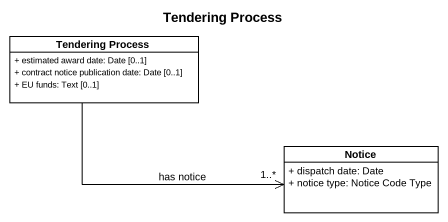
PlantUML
@startuml
title Tendering Process
hide circle
hide empty members
skinparam classAttributeIconSize 0
class "Tendering Process" as Tendering_Process {
  + estimated award date: Date [0..1]
  + contract notice publication date: Date [0..1]
  + EU funds: Text [0..1]
}
class Notice {
  + dispatch date: Date
  + notice type: Notice Code Type
}
Tendering_Process -right-> "1..*" Notice : has notice
@enduml
